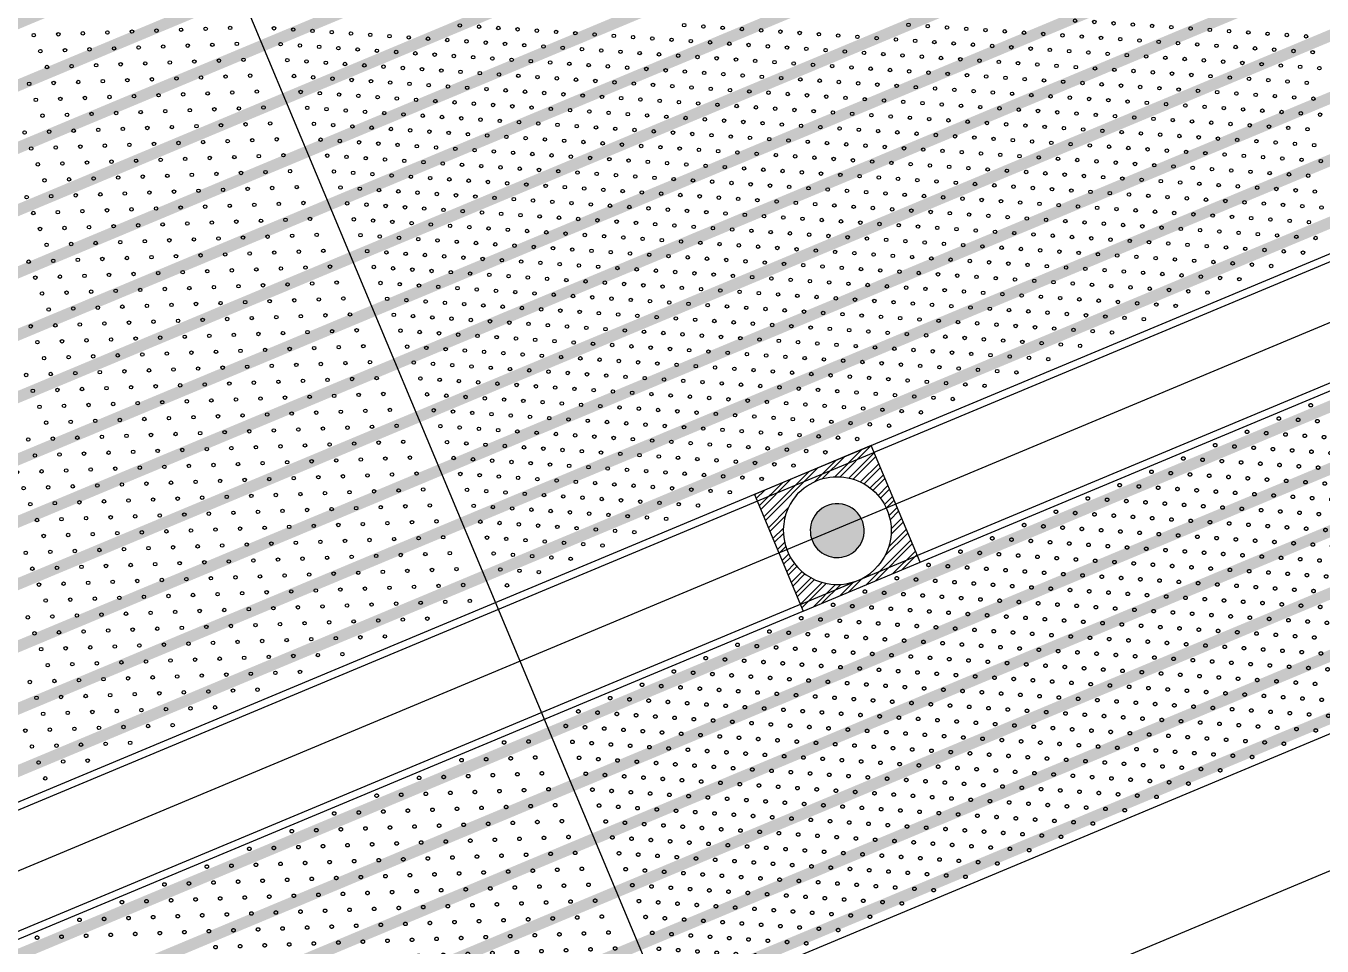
# Model space of a CAD drawing. Header units: millimetres. Extents: x 768159 to 833032, y -1374957 to -1225629.
# Drawn here: x 829505 to 831759, y -1271099 to -1269499 of the extents above; entities that cross this region are included whole.
import ezdxf
from ezdxf.xclip import XClip

# ---------------------------------------------------------------- set-up
doc = ezdxf.new("R2010")
doc.units = ezdxf.units.MM
doc.header["$LTSCALE"] = 10
doc.header["$MEASUREMENT"] = 0
doc.header["$XCLIPFRAME"] = 0
doc.set_wipeout_variables(frame=1)
doc.linetypes.add('CENTER', pattern=[50.8, 31.75, -6.35, 6.35, -6.35])
for name, color, linetype in [('I—平顶—分格线', 8, 'Continuous'), ('I—平顶—喷淋', 21, 'Continuous'), ('I—平顶—暖通', 144, 'Continuous'), ('I—平顶—灯具', 62, 'Continuous'), ('I—平顶—造型', 122, 'Continuous')]:
    doc.layers.add(name, color=color, linetype=linetype)

# ---------------------------------------------------------------- blocks, each defined once
blk = doc.blocks.new('4560')
at = {"layer": 'I—平顶—分格线', "color": 1}
for centre in [(-2960, -20), (-2880, -20), (-2800, -20), (-2720, -20), (-2640, -20), (-2560, -20), (-2480, -20), (-2400, -20), (-2320, -20), (-2240, -20), (-2160, -20), (-2920, -35), (-2840, -35), (-2760, -35), (-2680, -35), (-2600, -35), (-2520, -35), (-2440, -35), (-2360, -35), (-2280, -35), (-2200, -35), (-2960, -50), (-2920, -65), (-2880, -50), (-2840, -65), (-2800, -50), (-2760, -65), (-2720, -50), (-2680, -65), (-2640, -50), (-2600, -65), (-2560, -50), (-2520, -65), (-2480, -50), (-2440, -65), (-2400, -50), (-2360, -65), (-2320, -50), (-2280, -65), (-2240, -50), (-2200, -65), (-2160, -50), (-2960, -80), (-2880, -80), (-2800, -80), (-2720, -80), (-2640, -80), (-2560, -80), (-2480, -80), (-2400, -80), (-2320, -80), (-2240, -80), (-2160, -80), (-2960, -110), (-2920, -95), (-2880, -110), (-2840, -95), (-2800, -110), (-2760, -95), (-2720, -110), (-2680, -95), (-2640, -110), (-2600, -95), (-2560, -110), (-2520, -95), (-2480, -110), (-2440, -95), (-2400, -110), (-2360, -95), (-2320, -110), (-2280, -95), (-2240, -110), (-2200, -95), (-2160, -110), (-2920, -125), (-2840, -125), (-2760, -125), (-2680, -125), (-2600, -125), (-2520, -125), (-2440, -125), (-2360, -125), (-2280, -125), (-2200, -125), (-2960, -140), (-2920, -155), (-2880, -140), (-2840, -155), (-2800, -140), (-2760, -155), (-2720, -140), (-2680, -155), (-2640, -140), (-2600, -155), (-2560, -140), (-2520, -155), (-2480, -140), (-2440, -155), (-2400, -140), (-2360, -155), (-2320, -140), (-2280, -155), (-2240, -140), (-2200, -155), (-2960, -170), (-2880, -170), (-2800, -170), (-2720, -170), (-2640, -170), (-2560, -170), (-2480, -170), (-2400, -170), (-2320, -170), (-2240, -170), (-2960, -200), (-2920, -185), (-2880, -200), (-2840, -185), (-2800, -200), (-2760, -185), (-2720, -200), (-2680, -185), (-2640, -200), (-2600, -185), (-2560, -200), (-2520, -185), (-2480, -200), (-2440, -185), (-2400, -200), (-2360, -185), (-2320, -200), (-2280, -185), (-2240, -200), (-2200, -185), (-2920, -215), (-2840, -215), (-2760, -215), (-2680, -215), (-2600, -215), (-2520, -215), (-2440, -215), (-2360, -215), (-2280, -215), (-2960, -230), (-2920, -245), (-2880, -230), (-2840, -245), (-2800, -230), (-2760, -245), (-2720, -230), (-2680, -245), (-2640, -230), (-2600, -245), (-2560, -230), (-2520, -245), (-2480, -230), (-2440, -245), (-2400, -230), (-2360, -245), (-2320, -230), (-2280, -245), (-2240, -230), (-2960, -260), (-2880, -260), (-2800, -260), (-2720, -260), (-2640, -260), (-2560, -260), (-2480, -260), (-2400, -260), (-2320, -260), (-2240, -260), (-2960, -290), (-2920, -275), (-2880, -290), (-2840, -275), (-2800, -290), (-2760, -275), (-2720, -290), (-2680, -275), (-2640, -290), (-2600, -275), (-2560, -290), (-2520, -275), (-2480, -290), (-2440, -275), (-2400, -290), (-2360, -275), (-2320, -290), (-2280, -275), (-2240, -290), (-2920, -305), (-2840, -305), (-2760, -305), (-2680, -305), (-2600, -305), (-2520, -305), (-2440, -305), (-2360, -305), (-2280, -305), (-2960, -320), (-2920, -335), (-2880, -320), (-2840, -335), (-2800, -320), (-2760, -335), (-2720, -320), (-2680, -335), (-2640, -320), (-2600, -335), (-2560, -320), (-2520, -335), (-2480, -320), (-2440, -335), (-2400, -320), (-2360, -335), (-2320, -320), (-2280, -335), (-2960, -350), (-2880, -350), (-2800, -350), (-2720, -350), (-2640, -350), (-2560, -350), (-2480, -350), (-2400, -350), (-2320, -350), (-2960, -380), (-2920, -365), (-2880, -380), (-2840, -365), (-2800, -380), (-2760, -365), (-2720, -380), (-2680, -365), (-2640, -380), (-2600, -365), (-2560, -380), (-2520, -365), (-2480, -380), (-2440, -365), (-2400, -380), (-2360, -365), (-2320, -380), (-2280, -365), (-2920, -395), (-2840, -395), (-2760, -395), (-2680, -395), (-2600, -395), (-2520, -395), (-2440, -395), (-2360, -395), (-2280, -395), (-2960, -410), (-2920, -425), (-2880, -410), (-2840, -425), (-2800, -410), (-2760, -425), (-2720, -410), (-2680, -425), (-2640, -410), (-2600, -425), (-2560, -410), (-2520, -425), (-2480, -410), (-2440, -425), (-2400, -410), (-2360, -425), (-2320, -410), (-2960, -440), (-2880, -440), (-2800, -440), (-2720, -440), (-2640, -440), (-2560, -440), (-2480, -440), (-2400, -440), (-2320, -440), (-2960, -470), (-2920, -455), (-2880, -470), (-2840, -455), (-2800, -470), (-2760, -455), (-2720, -470), (-2680, -455), (-2640, -470), (-2600, -455), (-2560, -470), (-2520, -455), (-2480, -470), (-2440, -455), (-2400, -470), (-2360, -455), (-2320, -470), (-2280, -455), (-2240, -470), (-2920, -485), (-2840, -485), (-2760, -485), (-2680, -485), (-2600, -485), (-2520, -485), (-2440, -485), (-2360, -485), (-2280, -485), (-2200, -485), (-2960, -500), (-2920, -515), (-2880, -500), (-2840, -515), (-2800, -500), (-2760, -515), (-2720, -500), (-2680, -515), (-2640, -500), (-2600, -515), (-2560, -500), (-2520, -515), (-2480, -500), (-2440, -515), (-2400, -500), (-2360, -515), (-2320, -500), (-2280, -515), (-2240, -500), (-2200, -515), (-2160, -500), (-2120, -515), (-2960, -530), (-2880, -530), (-2800, -530), (-2720, -530), (-2640, -530), (-2560, -530), (-2480, -530), (-2400, -530), (-2320, -530), (-2240, -530), (-2160, -530), (-2080, -530), (-2960, -560), (-2920, -545), (-2880, -560), (-2840, -545), (-2800, -560), (-2760, -545), (-2720, -560), (-2680, -545), (-2640, -560), (-2600, -545), (-2560, -560), (-2520, -545), (-2480, -560), (-2440, -545), (-2400, -560), (-2360, -545), (-2280, -545), (-2200, -545), (-2120, -545), (-2920, -575), (-2840, -575), (-2760, -575), (-2680, -575), (-2600, -575), (-2520, -575), (-2440, -575), (-2360, -575), (-2960, -590), (-2920, -605), (-2880, -590), (-2840, -605), (-2800, -590), (-2760, -605), (-2720, -590), (-2680, -605), (-2640, -590), (-2600, -605), (-2560, -590), (-2520, -605), (-2480, -590), (-2440, -605), (-2400, -590), (-2960, -620), (-2880, -620), (-2800, -620), (-2720, -620), (-2640, -620), (-2560, -620), (-2480, -620), (-2400, -620), (-2960, -650), (-2920, -635), (-2880, -650), (-2840, -635), (-2800, -650), (-2760, -635), (-2720, -650), (-2680, -635), (-2640, -650), (-2600, -635), (-2560, -650), (-2520, -635), (-2480, -650), (-2440, -635), (-2400, -650), (-2920, -665), (-2840, -665), (-2760, -665), (-2680, -665), (-2600, -665), (-2520, -665), (-2440, -665), (-2960, -680), (-2920, -695), (-2880, -680), (-2840, -695), (-2800, -680), (-2760, -695), (-2720, -680), (-2680, -695), (-2640, -680), (-2600, -695), (-2560, -680), (-2520, -695), (-2480, -680), (-2440, -695), (-2400, -680), (-2960, -710), (-2880, -710), (-2800, -710), (-2720, -710), (-2640, -710), (-2560, -710), (-2480, -710), (-2960, -740), (-2920, -725), (-2880, -740), (-2840, -725), (-2800, -740), (-2760, -725), (-2720, -740), (-2680, -725), (-2640, -740), (-2600, -725), (-2560, -740), (-2520, -725), (-2480, -740), (-2440, -725), (-2920, -755), (-2840, -755), (-2760, -755), (-2680, -755), (-2600, -755), (-2520, -755), (-2440, -755), (-2960, -770), (-2920, -785), (-2880, -770), (-2840, -785), (-2800, -770), (-2760, -785), (-2720, -770), (-2680, -785), (-2640, -770), (-2600, -785), (-2560, -770), (-2520, -785), (-2480, -770), (-2960, -800), (-2880, -800), (-2800, -800), (-2720, -800), (-2640, -800), (-2560, -800), (-2480, -800), (-2960, -830), (-2920, -815), (-2880, -830), (-2840, -815), (-2800, -830), (-2760, -815), (-2720, -830), (-2680, -815), (-2640, -830), (-2600, -815), (-2560, -830), (-2520, -815), (-2480, -830), (-2920, -845), (-2840, -845), (-2760, -845), (-2680, -845), (-2600, -845), (-2520, -845), (-2960, -860), (-2920, -875), (-2880, -860), (-2840, -875), (-2800, -860), (-2760, -875), (-2720, -860), (-2680, -875), (-2640, -860), (-2600, -875), (-2560, -860), (-2520, -875), (-2480, -860), (-2960, -890), (-2880, -890), (-2800, -890), (-2720, -890), (-2640, -890), (-2560, -890), (-2960, -920), (-2920, -905), (-2880, -920), (-2840, -905), (-2800, -920), (-2760, -905), (-2720, -920), (-2680, -905), (-2640, -920), (-2600, -905), (-2560, -920), (-2520, -905), (-2920, -935), (-2840, -935), (-2760, -935), (-2680, -935), (-2600, -935), (-2520, -935), (-2960, -950), (-2920, -965), (-2880, -950), (-2840, -965), (-2800, -950), (-2760, -965), (-2720, -950), (-2680, -965), (-2640, -950), (-2600, -965), (-2560, -950), (-2520, -965), (-2960, -980), (-2880, -980), (-2800, -980), (-2720, -980), (-2640, -980), (-2560, -980), (-2960, -1010), (-2920, -995), (-2880, -1010), (-2840, -995), (-2800, -1010), (-2760, -995), (-2720, -1010), (-2680, -995), (-2640, -1010), (-2600, -995), (-2560, -1010), (-2920, -1025), (-2840, -1025), (-2760, -1025), (-2680, -1025), (-2600, -1025), (-2960, -1040), (-2920, -1055), (-2880, -1040), (-2840, -1055), (-2800, -1040), (-2760, -1055), (-2720, -1040), (-2680, -1055), (-2640, -1040), (-2600, -1055), (-2560, -1040), (-2960, -1070), (-2880, -1070), (-2800, -1070), (-2720, -1070), (-2640, -1070), (-2560, -1070), (-2960, -1100), (-2920, -1085), (-2880, -1100), (-2840, -1085), (-2800, -1100), (-2760, -1085), (-2720, -1100), (-2680, -1085), (-2640, -1100), (-2600, -1085), (-2920, -1115), (-2840, -1115), (-2760, -1115), (-2680, -1115), (-2600, -1115), (-2880, -1130), (-2840, -1145), (-2800, -1130), (-2760, -1145), (-2720, -1130), (-2680, -1145), (-2640, -1130), (-2600, -1145), (-2800, -1160), (-2720, -1160), (-2640, -1160), (-2760, -1175), (-2720, -1190), (-2680, -1175), (-2640, -1190), (-2680, -1205), (-2640, -1220)]:
    blk.add_circle(centre, 3, dxfattribs=at)
at = {"layer": 'I—平顶—分格线', "color": 3}
blk.add_circle((-2040, -545), 3, dxfattribs=at)
blk = doc.blocks.new('30-2')
at = {"layer": 'I—平顶—分格线'}
for centre in [(-365, -544.7), (-335, -544.7), (-305, -544.7), (-380, -574.7), (-350, -574.7), (-320, -574.7), (-290, -574.7), (-260, -574.7), (-230, -574.7), (-395, -604.7), (-365, -604.7), (-335, -604.7), (-305, -604.7), (-275, -604.7), (-245, -604.7), (-215, -604.7), (-185, -604.7), (-155, -604.7), (-410, -634.7), (-380, -634.7), (-350, -634.7), (-320, -634.7), (-290, -634.7), (-260, -634.7), (-230, -634.7), (-200, -634.7), (-170, -634.7), (-140, -634.7), (-110, -634.7), (-80, -634.7), (-425, -664.7), (-395, -664.7), (-365, -664.7), (-335, -664.7), (-305, -664.7), (-275, -664.7), (-245, -664.7), (-215, -664.7), (-185, -664.7), (-155, -664.7), (-125, -664.7), (-95, -664.7), (-65, -664.7), (-35, -664.7), (-440, -694.7), (-410, -694.7), (-380, -694.7), (-350, -694.7), (-320, -694.7), (-290, -694.7), (-260, -694.7), (-230, -694.7), (-200, -694.7), (-170, -694.7), (-140, -694.7), (-110, -694.7), (-80, -694.7), (-50, -694.7), (-20, -694.7), (-455, -724.7), (-425, -724.7), (-395, -724.7), (-365, -724.7), (-335, -724.7), (-305, -724.7), (-275, -724.7), (-245, -724.7), (-215, -724.7), (-185, -724.7), (-155, -724.7), (-125, -724.7), (-95, -724.7), (-65, -724.7), (-35, -724.7), (-470, -754.7), (-440, -754.7), (-410, -754.7), (-380, -754.7), (-350, -754.7), (-320, -754.7), (-290, -754.7), (-260, -754.7), (-230, -754.7), (-200, -754.7), (-170, -754.7), (-140, -754.7), (-110, -754.7), (-80, -754.7), (-50, -754.7), (-20, -754.7), (-545, -784.7), (-515, -784.7), (-485, -784.7), (-455, -784.7), (-425, -784.7), (-395, -784.7), (-365, -784.7), (-335, -784.7), (-305, -784.7), (-275, -784.7), (-245, -784.7), (-215, -784.7), (-185, -784.7), (-155, -784.7), (-125, -784.7), (-95, -784.7), (-65, -784.7), (-35, -784.7), (-530, -814.7), (-500, -814.7), (-470, -814.7), (-440, -814.7), (-410, -814.7), (-380, -814.7), (-350, -814.7), (-320, -814.7), (-290, -814.7), (-260, -814.7), (-230, -814.7), (-200, -814.7), (-170, -814.7), (-140, -814.7), (-110, -814.7), (-80, -814.7), (-50, -814.7), (-20, -814.7), (-545, -844.7), (-515, -844.7), (-485, -844.7), (-455, -844.7), (-425, -844.7), (-395, -844.7), (-365, -844.7), (-335, -844.7), (-305, -844.7), (-275, -844.7), (-245, -844.7), (-215, -844.7), (-185, -844.7), (-155, -844.7), (-125, -844.7), (-95, -844.7), (-65, -844.7), (-35, -844.7), (-530, -874.7), (-500, -874.7), (-470, -874.7), (-440, -874.7), (-410, -874.7), (-380, -874.7), (-350, -874.7), (-320, -874.7), (-290, -874.7), (-260, -874.7), (-230, -874.7), (-200, -874.7), (-170, -874.7), (-140, -874.7), (-110, -874.7), (-80, -874.7), (-50, -874.7), (-20, -874.7), (-545, -904.7), (-515, -904.7), (-485, -904.7), (-455, -904.7), (-425, -904.7), (-395, -904.7), (-365, -904.7), (-335, -904.7), (-305, -904.7), (-275, -904.7), (-245, -904.7), (-215, -904.7), (-185, -904.7), (-155, -904.7), (-125, -904.7), (-95, -904.7), (-65, -904.7), (-35, -904.7), (-530, -934.7), (-500, -934.7), (-470, -934.7), (-440, -934.7), (-410, -934.7), (-380, -934.7), (-350, -934.7), (-320, -934.7), (-290, -934.7), (-260, -934.7), (-230, -934.7), (-200, -934.7), (-170, -934.7), (-140, -934.7), (-110, -934.7), (-80, -934.7), (-50, -934.7), (-20, -934.7), (-545, -964.7), (-515, -964.7), (-485, -964.7), (-455, -964.7), (-425, -964.7), (-395, -964.7), (-365, -964.7), (-335, -964.7), (-305, -964.7), (-275, -964.7), (-245, -964.7), (-215, -964.7), (-185, -964.7), (-155, -964.7), (-125, -964.7), (-95, -964.7), (-65, -964.7), (-35, -964.7), (-560, -994.7), (-530, -994.7), (-500, -994.7), (-470, -994.7), (-440, -994.7), (-410, -994.7), (-380, -994.7), (-350, -994.7), (-320, -994.7), (-290, -994.7), (-260, -994.7), (-230, -994.7), (-200, -994.7), (-170, -994.7), (-140, -994.7), (-110, -994.7), (-80, -994.7), (-50, -994.7), (-20, -994.7), (-575, -1024.7), (-545, -1024.7), (-515, -1024.7), (-485, -1024.7), (-455, -1024.7), (-425, -1024.7), (-395, -1024.7), (-365, -1024.7), (-335, -1024.7), (-305, -1024.7), (-275, -1024.7), (-245, -1024.7), (-215, -1024.7), (-185, -1024.7), (-155, -1024.7), (-125, -1024.7), (-95, -1024.7), (-65, -1024.7), (-35, -1024.7), (-590, -1054.7), (-560, -1054.7), (-530, -1054.7), (-500, -1054.7), (-470, -1054.7), (-440, -1054.7), (-410, -1054.7), (-380, -1054.7), (-350, -1054.7), (-320, -1054.7), (-290, -1054.7), (-260, -1054.7), (-230, -1054.7), (-200, -1054.7), (-170, -1054.7), (-140, -1054.7), (-110, -1054.7), (-80, -1054.7), (-50, -1054.7), (-20, -1054.7), (-605, -1084.7), (-575, -1084.7), (-545, -1084.7), (-515, -1084.7), (-485, -1084.7), (-455, -1084.7), (-425, -1084.7), (-395, -1084.7), (-365, -1084.7), (-335, -1084.7), (-305, -1084.7), (-275, -1084.7), (-245, -1084.7), (-215, -1084.7), (-185, -1084.7), (-155, -1084.7), (-125, -1084.7), (-95, -1084.7), (-65, -1084.7), (-35, -1084.7), (-620, -1114.7), (-590, -1114.7), (-560, -1114.7), (-530, -1114.7), (-500, -1114.7), (-470, -1114.7), (-440, -1114.7), (-410, -1114.7), (-380, -1114.7), (-350, -1114.7), (-320, -1114.7), (-290, -1114.7), (-260, -1114.7), (-230, -1114.7), (-200, -1114.7), (-170, -1114.7), (-140, -1114.7), (-110, -1114.7), (-80, -1114.7), (-50, -1114.7), (-20, -1114.7), (-635, -1144.7), (-605, -1144.7), (-575, -1144.7), (-545, -1144.7), (-515, -1144.7), (-485, -1144.7), (-455, -1144.7), (-425, -1144.7), (-395, -1144.7), (-365, -1144.7), (-335, -1144.7), (-305, -1144.7), (-275, -1144.7), (-245, -1144.7), (-215, -1144.7), (-185, -1144.7), (-155, -1144.7), (-125, -1144.7), (-95, -1144.7), (-65, -1144.7), (-35, -1144.7), (-650, -1174.7), (-620, -1174.7), (-590, -1174.7), (-560, -1174.7), (-530, -1174.7), (-500, -1174.7), (-470, -1174.7), (-440, -1174.7), (-410, -1174.7), (-380, -1174.7), (-350, -1174.7), (-320, -1174.7), (-290, -1174.7), (-260, -1174.7), (-230, -1174.7), (-200, -1174.7), (-170, -1174.7), (-140, -1174.7), (-110, -1174.7), (-80, -1174.7), (-50, -1174.7), (-20, -1174.7), (-635, -1204.7), (-605, -1204.7), (-575, -1204.7), (-545, -1204.7), (-515, -1204.7), (-485, -1204.7), (-455, -1204.7), (-425, -1204.7), (-395, -1204.7), (-365, -1204.7), (-335, -1204.7), (-305, -1204.7), (-275, -1204.7), (-245, -1204.7), (-215, -1204.7), (-185, -1204.7), (-155, -1204.7), (-125, -1204.7), (-95, -1204.7), (-65, -1204.7), (-35, -1204.7), (-650, -1234.7), (-620, -1234.7), (-590, -1234.7), (-560, -1234.7), (-530, -1234.7), (-500, -1234.7), (-470, -1234.7), (-440, -1234.7), (-410, -1234.7), (-380, -1234.7), (-350, -1234.7), (-320, -1234.7), (-290, -1234.7), (-260, -1234.7), (-230, -1234.7), (-200, -1234.7), (-170, -1234.7), (-140, -1234.7), (-110, -1234.7), (-80, -1234.7), (-50, -1234.7), (-20, -1234.7), (-665, -1264.7), (-635, -1264.7), (-605, -1264.7), (-575, -1264.7), (-545, -1264.7), (-515, -1264.7), (-485, -1264.7), (-455, -1264.7), (-425, -1264.7), (-395, -1264.7), (-365, -1264.7), (-335, -1264.7), (-305, -1264.7), (-275, -1264.7), (-245, -1264.7), (-215, -1264.7), (-185, -1264.7), (-155, -1264.7), (-125, -1264.7), (-95, -1264.7), (-65, -1264.7), (-35, -1264.7), (-680, -1294.7), (-650, -1294.7), (-620, -1294.7), (-590, -1294.7), (-560, -1294.7), (-530, -1294.7), (-500, -1294.7), (-470, -1294.7), (-440, -1294.7), (-410, -1294.7), (-380, -1294.7), (-350, -1294.7), (-320, -1294.7), (-290, -1294.7), (-260, -1294.7), (-230, -1294.7), (-200, -1294.7), (-170, -1294.7), (-140, -1294.7), (-110, -1294.7), (-80, -1294.7), (-50, -1294.7), (-20, -1294.7), (-695, -1324.7), (-665, -1324.7), (-635, -1324.7), (-605, -1324.7), (-575, -1324.7), (-545, -1324.7), (-515, -1324.7), (-485, -1324.7), (-455, -1324.7), (-425, -1324.7), (-395, -1324.7), (-365, -1324.7), (-335, -1324.7), (-305, -1324.7), (-275, -1324.7), (-245, -1324.7), (-215, -1324.7), (-185, -1324.7), (-155, -1324.7), (-125, -1324.7), (-95, -1324.7), (-65, -1324.7), (-35, -1324.7), (-710, -1354.7), (-680, -1354.7), (-650, -1354.7), (-620, -1354.7), (-590, -1354.7), (-560, -1354.7), (-530, -1354.7), (-500, -1354.7), (-470, -1354.7), (-440, -1354.7), (-410, -1354.7), (-380, -1354.7), (-350, -1354.7), (-320, -1354.7), (-290, -1354.7), (-260, -1354.7), (-230, -1354.7), (-200, -1354.7), (-170, -1354.7), (-140, -1354.7), (-110, -1354.7), (-80, -1354.7), (-50, -1354.7), (-20, -1354.7), (-725, -1384.7), (-695, -1384.7), (-665, -1384.7), (-635, -1384.7), (-605, -1384.7), (-575, -1384.7), (-545, -1384.7), (-515, -1384.7), (-485, -1384.7), (-455, -1384.7), (-425, -1384.7), (-395, -1384.7), (-365, -1384.7), (-335, -1384.7), (-305, -1384.7), (-275, -1384.7), (-245, -1384.7), (-215, -1384.7), (-185, -1384.7), (-155, -1384.7), (-125, -1384.7), (-95, -1384.7), (-65, -1384.7), (-35, -1384.7), (-740, -1414.7), (-710, -1414.7), (-680, -1414.7), (-650, -1414.7), (-620, -1414.7), (-590, -1414.7), (-560, -1414.7), (-530, -1414.7), (-500, -1414.7), (-470, -1414.7), (-440, -1414.7), (-410, -1414.7), (-380, -1414.7), (-350, -1414.7), (-320, -1414.7), (-290, -1414.7), (-260, -1414.7), (-230, -1414.7), (-200, -1414.7), (-170, -1414.7), (-140, -1414.7), (-110, -1414.7), (-80, -1414.7), (-50, -1414.7), (-20, -1414.7), (-755, -1444.7), (-725, -1444.7), (-695, -1444.7), (-665, -1444.7), (-635, -1444.7), (-605, -1444.7), (-575, -1444.7), (-545, -1444.7), (-515, -1444.7), (-485, -1444.7), (-455, -1444.7), (-425, -1444.7), (-395, -1444.7), (-365, -1444.7), (-335, -1444.7), (-305, -1444.7), (-275, -1444.7), (-245, -1444.7), (-215, -1444.7), (-185, -1444.7), (-155, -1444.7), (-125, -1444.7), (-95, -1444.7), (-65, -1444.7), (-35, -1444.7), (-770, -1474.7), (-740, -1474.7), (-710, -1474.7), (-680, -1474.7), (-650, -1474.7), (-620, -1474.7), (-590, -1474.7), (-560, -1474.7), (-530, -1474.7), (-500, -1474.7), (-470, -1474.7), (-440, -1474.7), (-410, -1474.7), (-380, -1474.7), (-350, -1474.7), (-320, -1474.7), (-290, -1474.7), (-260, -1474.7), (-230, -1474.7), (-200, -1474.7), (-170, -1474.7), (-140, -1474.7), (-110, -1474.7), (-80, -1474.7), (-50, -1474.7), (-20, -1474.7), (-785, -1504.7), (-755, -1504.7), (-725, -1504.7), (-695, -1504.7), (-665, -1504.7), (-635, -1504.7), (-605, -1504.7), (-575, -1504.7), (-545, -1504.7), (-515, -1504.7), (-485, -1504.7), (-455, -1504.7), (-425, -1504.7), (-395, -1504.7), (-365, -1504.7), (-335, -1504.7), (-305, -1504.7), (-275, -1504.7), (-245, -1504.7), (-215, -1504.7), (-185, -1504.7), (-155, -1504.7), (-125, -1504.7), (-95, -1504.7), (-65, -1504.7), (-35, -1504.7), (-800, -1534.7), (-770, -1534.7), (-740, -1534.7), (-710, -1534.7), (-680, -1534.7), (-650, -1534.7), (-620, -1534.7), (-590, -1534.7), (-560, -1534.7), (-530, -1534.7), (-500, -1534.7), (-470, -1534.7), (-440, -1534.7), (-410, -1534.7), (-380, -1534.7), (-350, -1534.7), (-320, -1534.7), (-290, -1534.7), (-260, -1534.7), (-230, -1534.7), (-200, -1534.7), (-170, -1534.7), (-140, -1534.7), (-110, -1534.7), (-80, -1534.7), (-50, -1534.7), (-20, -1534.7), (-785, -1564.7), (-755, -1564.7), (-725, -1564.7), (-695, -1564.7), (-665, -1564.7), (-635, -1564.7), (-605, -1564.7), (-575, -1564.7), (-545, -1564.7), (-515, -1564.7), (-485, -1564.7), (-455, -1564.7), (-425, -1564.7), (-395, -1564.7), (-365, -1564.7), (-335, -1564.7), (-305, -1564.7), (-275, -1564.7), (-245, -1564.7), (-215, -1564.7), (-185, -1564.7), (-155, -1564.7), (-125, -1564.7), (-95, -1564.7), (-65, -1564.7), (-35, -1564.7), (-800, -1594.7), (-770, -1594.7), (-740, -1594.7), (-710, -1594.7), (-680, -1594.7), (-650, -1594.7), (-620, -1594.7), (-590, -1594.7), (-560, -1594.7), (-530, -1594.7), (-500, -1594.7), (-470, -1594.7), (-440, -1594.7), (-410, -1594.7), (-380, -1594.7), (-350, -1594.7), (-320, -1594.7), (-290, -1594.7), (-260, -1594.7), (-230, -1594.7), (-200, -1594.7), (-170, -1594.7), (-140, -1594.7), (-110, -1594.7), (-80, -1594.7), (-50, -1594.7), (-20, -1594.7), (-815, -1624.7), (-785, -1624.7), (-755, -1624.7), (-725, -1624.7), (-695, -1624.7), (-665, -1624.7), (-635, -1624.7), (-605, -1624.7), (-575, -1624.7), (-545, -1624.7), (-515, -1624.7), (-485, -1624.7), (-455, -1624.7), (-425, -1624.7), (-395, -1624.7), (-365, -1624.7), (-335, -1624.7), (-305, -1624.7), (-275, -1624.7), (-245, -1624.7), (-215, -1624.7), (-185, -1624.7), (-155, -1624.7), (-125, -1624.7), (-95, -1624.7), (-65, -1624.7), (-35, -1624.7), (-830, -1654.7), (-800, -1654.7), (-770, -1654.7), (-740, -1654.7), (-710, -1654.7), (-680, -1654.7), (-650, -1654.7), (-620, -1654.7), (-590, -1654.7), (-560, -1654.7), (-530, -1654.7), (-500, -1654.7), (-470, -1654.7), (-440, -1654.7), (-410, -1654.7), (-380, -1654.7), (-350, -1654.7), (-320, -1654.7), (-290, -1654.7), (-260, -1654.7), (-230, -1654.7), (-200, -1654.7), (-170, -1654.7), (-140, -1654.7), (-110, -1654.7), (-80, -1654.7), (-50, -1654.7), (-20, -1654.7), (-845, -1684.7), (-815, -1684.7), (-785, -1684.7), (-755, -1684.7), (-725, -1684.7), (-695, -1684.7), (-665, -1684.7), (-635, -1684.7), (-605, -1684.7), (-575, -1684.7), (-545, -1684.7), (-515, -1684.7), (-485, -1684.7), (-455, -1684.7), (-425, -1684.7), (-395, -1684.7), (-365, -1684.7), (-335, -1684.7), (-305, -1684.7), (-275, -1684.7), (-245, -1684.7), (-215, -1684.7), (-185, -1684.7), (-155, -1684.7), (-125, -1684.7), (-95, -1684.7), (-65, -1684.7), (-35, -1684.7), (-860, -1714.7), (-830, -1714.7), (-800, -1714.7), (-770, -1714.7), (-740, -1714.7), (-710, -1714.7), (-680, -1714.7), (-650, -1714.7), (-620, -1714.7), (-590, -1714.7), (-560, -1714.7), (-530, -1714.7), (-500, -1714.7), (-470, -1714.7), (-440, -1714.7), (-410, -1714.7), (-380, -1714.7), (-350, -1714.7), (-320, -1714.7), (-290, -1714.7), (-260, -1714.7), (-230, -1714.7), (-200, -1714.7), (-170, -1714.7), (-140, -1714.7), (-110, -1714.7), (-80, -1714.7), (-50, -1714.7), (-20, -1714.7), (-875, -1744.7), (-845, -1744.7), (-815, -1744.7), (-785, -1744.7), (-755, -1744.7), (-725, -1744.7), (-695, -1744.7), (-665, -1744.7), (-635, -1744.7), (-605, -1744.7), (-575, -1744.7), (-545, -1744.7), (-515, -1744.7), (-485, -1744.7), (-455, -1744.7), (-425, -1744.7), (-395, -1744.7), (-365, -1744.7), (-335, -1744.7), (-305, -1744.7), (-275, -1744.7), (-245, -1744.7), (-215, -1744.7), (-185, -1744.7), (-155, -1744.7), (-125, -1744.7), (-95, -1744.7), (-65, -1744.7), (-35, -1744.7), (-890, -1774.7), (-860, -1774.7), (-830, -1774.7), (-800, -1774.7), (-770, -1774.7), (-740, -1774.7), (-710, -1774.7), (-680, -1774.7), (-650, -1774.7), (-620, -1774.7), (-590, -1774.7), (-560, -1774.7), (-530, -1774.7), (-500, -1774.7), (-470, -1774.7), (-440, -1774.7), (-410, -1774.7), (-380, -1774.7), (-350, -1774.7), (-320, -1774.7), (-290, -1774.7), (-260, -1774.7), (-230, -1774.7), (-200, -1774.7), (-170, -1774.7), (-140, -1774.7), (-110, -1774.7), (-80, -1774.7), (-50, -1774.7), (-20, -1774.7), (-905, -1804.7), (-875, -1804.7), (-845, -1804.7), (-815, -1804.7), (-785, -1804.7), (-755, -1804.7), (-725, -1804.7), (-695, -1804.7), (-665, -1804.7), (-635, -1804.7), (-605, -1804.7), (-575, -1804.7), (-545, -1804.7), (-515, -1804.7), (-485, -1804.7), (-455, -1804.7), (-425, -1804.7), (-395, -1804.7), (-365, -1804.7), (-335, -1804.7), (-305, -1804.7), (-275, -1804.7), (-245, -1804.7), (-215, -1804.7), (-185, -1804.7), (-155, -1804.7), (-125, -1804.7), (-95, -1804.7), (-65, -1804.7), (-35, -1804.7), (-920, -1834.7), (-890, -1834.7), (-860, -1834.7), (-830, -1834.7), (-800, -1834.7), (-770, -1834.7), (-740, -1834.7), (-710, -1834.7), (-680, -1834.7), (-650, -1834.7), (-620, -1834.7), (-590, -1834.7), (-560, -1834.7), (-530, -1834.7), (-500, -1834.7), (-470, -1834.7), (-440, -1834.7), (-410, -1834.7), (-380, -1834.7), (-350, -1834.7), (-320, -1834.7), (-290, -1834.7), (-260, -1834.7), (-230, -1834.7), (-200, -1834.7), (-170, -1834.7), (-140, -1834.7), (-110, -1834.7), (-80, -1834.7), (-50, -1834.7), (-20, -1834.7), (-935, -1864.7), (-905, -1864.7), (-875, -1864.7), (-845, -1864.7), (-815, -1864.7), (-785, -1864.7), (-755, -1864.7), (-725, -1864.7), (-695, -1864.7), (-665, -1864.7), (-635, -1864.7), (-605, -1864.7), (-575, -1864.7), (-545, -1864.7), (-515, -1864.7), (-485, -1864.7), (-455, -1864.7), (-425, -1864.7), (-395, -1864.7), (-365, -1864.7), (-335, -1864.7), (-305, -1864.7), (-275, -1864.7), (-245, -1864.7), (-215, -1864.7), (-185, -1864.7), (-155, -1864.7), (-125, -1864.7), (-95, -1864.7), (-65, -1864.7), (-35, -1864.7), (-950, -1894.7), (-920, -1894.7), (-890, -1894.7), (-860, -1894.7), (-830, -1894.7), (-800, -1894.7), (-770, -1894.7), (-740, -1894.7), (-710, -1894.7), (-680, -1894.7), (-650, -1894.7), (-620, -1894.7), (-590, -1894.7), (-560, -1894.7), (-530, -1894.7), (-500, -1894.7), (-470, -1894.7), (-440, -1894.7), (-410, -1894.7), (-380, -1894.7), (-350, -1894.7), (-320, -1894.7), (-290, -1894.7), (-260, -1894.7), (-230, -1894.7), (-200, -1894.7), (-170, -1894.7), (-140, -1894.7), (-110, -1894.7), (-80, -1894.7), (-50, -1894.7), (-20, -1894.7), (-935, -1924.7), (-905, -1924.7), (-875, -1924.7), (-845, -1924.7), (-815, -1924.7), (-785, -1924.7), (-755, -1924.7), (-725, -1924.7), (-695, -1924.7), (-665, -1924.7), (-635, -1924.7), (-605, -1924.7), (-575, -1924.7), (-545, -1924.7), (-515, -1924.7), (-485, -1924.7), (-455, -1924.7), (-425, -1924.7), (-395, -1924.7), (-365, -1924.7), (-335, -1924.7), (-305, -1924.7), (-275, -1924.7), (-245, -1924.7), (-215, -1924.7), (-185, -1924.7), (-155, -1924.7), (-125, -1924.7), (-95, -1924.7), (-65, -1924.7), (-35, -1924.7), (-950, -1954.7), (-920, -1954.7), (-890, -1954.7), (-860, -1954.7), (-830, -1954.7), (-800, -1954.7), (-770, -1954.7), (-740, -1954.7), (-710, -1954.7), (-680, -1954.7), (-650, -1954.7), (-620, -1954.7), (-590, -1954.7), (-560, -1954.7), (-530, -1954.7), (-500, -1954.7), (-470, -1954.7), (-440, -1954.7), (-410, -1954.7), (-380, -1954.7), (-350, -1954.7), (-320, -1954.7), (-290, -1954.7), (-260, -1954.7), (-230, -1954.7), (-200, -1954.7), (-170, -1954.7), (-140, -1954.7), (-110, -1954.7), (-80, -1954.7), (-50, -1954.7), (-20, -1954.7), (-965, -1984.7), (-935, -1984.7), (-905, -1984.7), (-875, -1984.7), (-845, -1984.7), (-815, -1984.7), (-785, -1984.7), (-755, -1984.7), (-725, -1984.7), (-695, -1984.7), (-665, -1984.7), (-635, -1984.7), (-605, -1984.7), (-575, -1984.7), (-545, -1984.7), (-515, -1984.7), (-485, -1984.7), (-455, -1984.7), (-425, -1984.7), (-395, -1984.7), (-365, -1984.7), (-335, -1984.7), (-305, -1984.7), (-275, -1984.7), (-245, -1984.7), (-215, -1984.7), (-185, -1984.7), (-155, -1984.7), (-125, -1984.7), (-95, -1984.7), (-65, -1984.7), (-35, -1984.7), (-980, -2014.7), (-950, -2014.7), (-920, -2014.7), (-890, -2014.7), (-860, -2014.7), (-830, -2014.7), (-800, -2014.7), (-770, -2014.7), (-740, -2014.7), (-710, -2014.7), (-680, -2014.7), (-650, -2014.7), (-620, -2014.7), (-590, -2014.7), (-560, -2014.7), (-530, -2014.7), (-500, -2014.7), (-470, -2014.7), (-440, -2014.7), (-410, -2014.7), (-380, -2014.7), (-350, -2014.7), (-320, -2014.7), (-290, -2014.7), (-260, -2014.7), (-230, -2014.7), (-200, -2014.7), (-170, -2014.7), (-140, -2014.7), (-110, -2014.7), (-80, -2014.7), (-50, -2014.7), (-20, -2014.7), (-995, -2044.7), (-965, -2044.7), (-935, -2044.7), (-905, -2044.7), (-875, -2044.7), (-845, -2044.7), (-815, -2044.7), (-785, -2044.7), (-755, -2044.7), (-725, -2044.7), (-695, -2044.7), (-665, -2044.7), (-635, -2044.7), (-605, -2044.7), (-575, -2044.7), (-545, -2044.7), (-515, -2044.7), (-485, -2044.7), (-455, -2044.7), (-425, -2044.7), (-395, -2044.7), (-365, -2044.7), (-335, -2044.7), (-305, -2044.7), (-275, -2044.7), (-245, -2044.7), (-215, -2044.7), (-185, -2044.7), (-155, -2044.7), (-125, -2044.7), (-95, -2044.7), (-65, -2044.7), (-35, -2044.7), (-1010, -2074.7), (-980, -2074.7), (-950, -2074.7), (-920, -2074.7), (-890, -2074.7), (-860, -2074.7), (-830, -2074.7), (-800, -2074.7), (-770, -2074.7), (-740, -2074.7), (-710, -2074.7), (-680, -2074.7), (-650, -2074.7), (-620, -2074.7), (-590, -2074.7), (-560, -2074.7), (-530, -2074.7), (-500, -2074.7), (-470, -2074.7), (-440, -2074.7), (-410, -2074.7), (-380, -2074.7), (-350, -2074.7), (-320, -2074.7), (-290, -2074.7), (-260, -2074.7), (-230, -2074.7), (-200, -2074.7), (-170, -2074.7), (-140, -2074.7), (-110, -2074.7), (-80, -2074.7), (-50, -2074.7), (-20, -2074.7), (-1025, -2104.7), (-995, -2104.7), (-965, -2104.7), (-935, -2104.7), (-905, -2104.7), (-875, -2104.7), (-845, -2104.7), (-815, -2104.7), (-785, -2104.7), (-755, -2104.7), (-725, -2104.7), (-695, -2104.7), (-665, -2104.7), (-635, -2104.7), (-605, -2104.7), (-575, -2104.7), (-545, -2104.7), (-515, -2104.7), (-485, -2104.7), (-455, -2104.7), (-425, -2104.7), (-395, -2104.7), (-365, -2104.7), (-335, -2104.7), (-305, -2104.7), (-275, -2104.7), (-245, -2104.7), (-215, -2104.7), (-185, -2104.7), (-155, -2104.7), (-125, -2104.7), (-95, -2104.7), (-65, -2104.7), (-35, -2104.7), (-1040, -2134.7), (-1010, -2134.7), (-980, -2134.7), (-950, -2134.7), (-920, -2134.7), (-890, -2134.7), (-860, -2134.7), (-830, -2134.7), (-800, -2134.7), (-770, -2134.7), (-740, -2134.7), (-710, -2134.7), (-680, -2134.7), (-650, -2134.7), (-620, -2134.7), (-590, -2134.7), (-560, -2134.7), (-530, -2134.7), (-500, -2134.7), (-470, -2134.7), (-440, -2134.7), (-410, -2134.7), (-380, -2134.7), (-350, -2134.7), (-320, -2134.7), (-290, -2134.7), (-260, -2134.7), (-230, -2134.7), (-200, -2134.7), (-170, -2134.7), (-140, -2134.7), (-110, -2134.7), (-80, -2134.7), (-50, -2134.7), (-20, -2134.7), (-1055, -2164.7), (-1025, -2164.7), (-995, -2164.7), (-965, -2164.7), (-935, -2164.7), (-905, -2164.7), (-875, -2164.7), (-845, -2164.7), (-815, -2164.7), (-785, -2164.7), (-755, -2164.7), (-725, -2164.7), (-695, -2164.7), (-665, -2164.7), (-635, -2164.7), (-605, -2164.7), (-575, -2164.7), (-545, -2164.7), (-515, -2164.7), (-485, -2164.7), (-455, -2164.7), (-425, -2164.7), (-395, -2164.7), (-365, -2164.7), (-335, -2164.7), (-305, -2164.7), (-275, -2164.7), (-245, -2164.7), (-215, -2164.7), (-185, -2164.7), (-155, -2164.7), (-125, -2164.7), (-95, -2164.7), (-65, -2164.7), (-35, -2164.7), (-1070, -2194.7), (-1040, -2194.7), (-1010, -2194.7), (-980, -2194.7), (-950, -2194.7), (-920, -2194.7), (-890, -2194.7), (-860, -2194.7), (-830, -2194.7), (-800, -2194.7), (-770, -2194.7), (-740, -2194.7), (-710, -2194.7), (-680, -2194.7), (-650, -2194.7), (-620, -2194.7), (-590, -2194.7), (-560, -2194.7), (-530, -2194.7), (-500, -2194.7), (-470, -2194.7), (-440, -2194.7), (-410, -2194.7), (-380, -2194.7), (-350, -2194.7), (-320, -2194.7), (-290, -2194.7), (-260, -2194.7), (-230, -2194.7), (-200, -2194.7), (-170, -2194.7), (-140, -2194.7), (-110, -2194.7), (-80, -2194.7), (-50, -2194.7), (-20, -2194.7)]:
    blk.add_circle(centre, 3, dxfattribs=at)
blk = doc.blocks.new('*U326')
for p, q in [((-1944.05, 80.59), (6265.15, 80.59)), ((-1939.31, 75.85), (6260.41, 75.85)), ((-1939.31, 40.3), (6260.41, 40.3)), ((6265.15, 0), (-1944.05, 0)), ((6260.41, 4.74), (-1939.31, 4.74))]:
    blk.add_line(p, q)
blk = doc.blocks.new('上下喷1111')
h = blk.add_hatch(color=256)
h.dxf.hatch_style = 1
edge = h.paths.add_edge_path()
edge.add_arc((0, 0), 0.5, 0, 180)
edge.add_arc((0, 0), 0.5, 180, 360)
at = {"elevation": 0}
for points in [[(-1, 0, -1), (1, 0, 0.084041)], [(-1, 0, 1), (1, 0, -0.084041)]]:
    blk.add_lwpolyline(points, format="xyb", dxfattribs=at)
blk.add_lwpolyline([(0.5, 0, 1), (-0.5, 0, 1)], format="xyb", close=True, dxfattribs=at)
blk = doc.blocks.new('P1-T2')
at = {"layer": 'I—平顶—分格线'}
for points in [[(-670, -20), (-670, -22429.3)], [(-450, -20), (-450, -22429.3)], [(-5690.8, -2224.7), (-10.8, -2224.7)]]:
    blk.add_lwpolyline(points, dxfattribs=at)
at = {"layer": 'I—平顶—灯具', "linetype": 'CENTER', "ltscale": 0.01, "const_width": 20}
for points in [[(-2690, -20), (-2690, -22429.3)], [(-2590, -20), (-2590, -22429.3)], [(-2490, -20), (-2490, -22429.3)], [(-2390, -20), (-2390, -22429.3)], [(-2290, -20), (-2290, -22449.3)], [(-2190, -20), (-2190, -22449.3)], [(-2090, -20), (-2090, -22449.3)], [(-1990, -20), (-1990, -22429.3)], [(-1890, -20), (-1890, -22429.3)], [(-1790, -20), (-1790, -22429.3)], [(-1690, -20), (-1690, -22429.3)], [(-1590, -20), (-1590, -22429.3)], [(-1490, -20), (-1490, -22429.3)], [(-1195, -20), (-1195, -22429.3)], [(-1095, -20), (-1095, -22429.3)], [(-995, -20), (-995, -22429.3)], [(-895, -20), (-895, -22429.3)], [(-795, -20), (-795, -22429.3)], [(-695, -20), (-695, -22429.3)]]:
    blk.add_lwpolyline(points, dxfattribs=at)
at = {"layer": 'I—平顶—分格线'}
blk.add_blockref('30-2', (-1440, 0), dxfattribs=at)
at = {"layer": 'I—平顶—分格线', "rotation": 270}
blk.add_blockref('4560', (-1440, -5224.7), dxfattribs=at)
at = {"layer": 'I—平顶—分格线'}
ref = blk.add_blockref('4560', (-665, -5224.7), dxfattribs=dict(at, rotation=270))
XClip(ref).set_block_clipping_path([(-5224.7051508587, -555.0000256187), (17224.6040659997, -5.0000259745)])
blk.add_wipeout([(-1440, -1516.7), (-1440, -1736.7), (-1220, -1736.7), (-1220, -1516.7)]).dxf.layer = 'I—平顶—造型'
h = blk.add_hatch(dxfattribs=at)
h.set_pattern_fill('ANSI32', color=256, scale=2, angle=-112.6844)
h.set_pattern_definition([(292.3155952, (1491410.106, 256380.641), (17.62327694, 7.23343693), []), (292.3155952, (1491406.642, 256372.355), (17.62327694, 7.23343693), [])])
edge = h.paths.add_edge_path()
edge.add_arc((-1326.4, -1628.2), 93.8, -112.6844, 247.3156)
h.paths.add_polyline_path([(-1440, -1516.7), (-1440, -1736.7), (-1220, -1736.7), (-1220, -1516.7)])
at = {"layer": 'I—平顶—造型'}
blk.add_lwpolyline([(-1440, -1516.7), (-1440, -1736.7), (-1220, -1736.7), (-1220, -1516.7)], close=True, dxfattribs=at)
at = {"layer": 'I—平顶—分格线'}
ref = blk.add_blockref('30-2', (-665, 0), dxfattribs=at)
XClip(ref).set_block_clipping_path([(-555.0324043302, -22449.3092168584), (-5.0324046859, 0)])
at = {"layer": 'I—平顶—喷淋', "extrusion": (-1.15177e-08, 9.28553e-09, 1), "xscale": 93.75000000000007, "yscale": 93.75000000000007, "zscale": 93.75000000000007, "rotation": 26.39356275663607}
blk.add_blockref('上下喷1111', (-1326.4, -1628.2, 0), dxfattribs=at)
at = {"layer": 'I—平顶—暖通', "xscale": -2.729779416098289, "yscale": 2.729779416098289, "zscale": 2.729779416098289, "rotation": 270}
blk.add_blockref('*U326', (-1440, -17122.5), dxfattribs=at)

msp = doc.modelspace()

# ---------------------------------------------------------------- block references
at = {"rotation": 292.6891305224073}
msp.add_blockref('P1-T2', (832929.7, -1270972.1, 0), dxfattribs=at)

doc.saveas('drawing.dxf')
